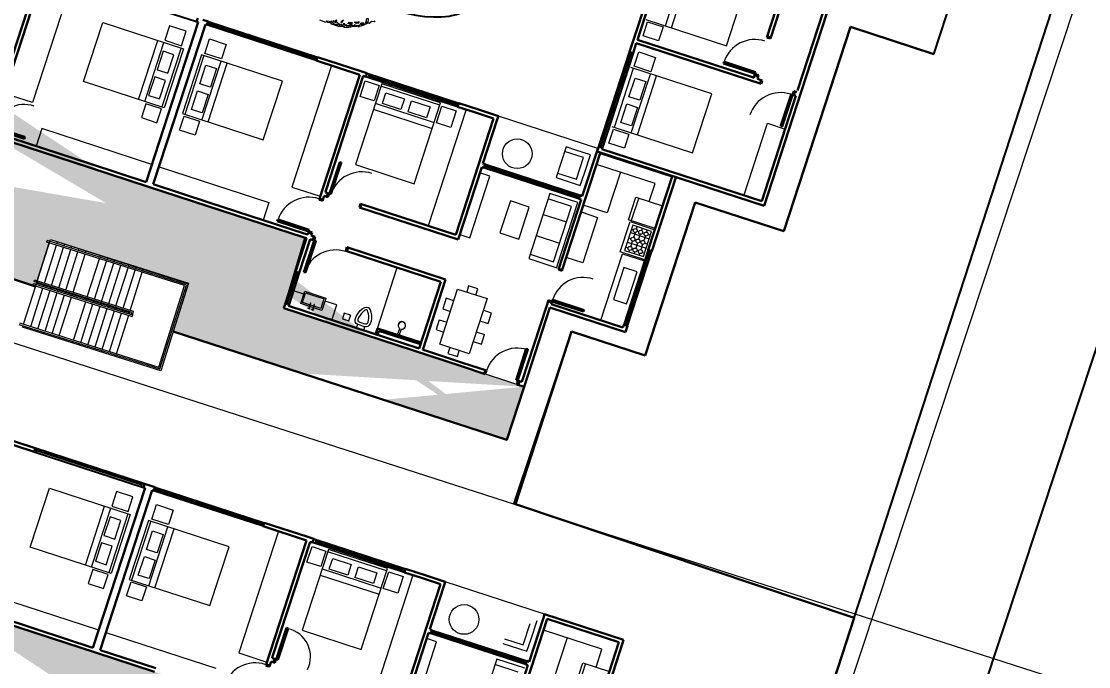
# Model space of a CAD drawing. Header units: metres. Extents: x 329311 to 330425, y 7396637 to 7397287.
# Drawn here: x 329866.6 to 329886.61, y 7397047.93 to 7397060.02 of the extents above; entities that cross this region are included whole.
import ezdxf

# ---------------------------------------------------------------- set-up
doc = ezdxf.new("R2010")
doc.units = ezdxf.units.M
doc.linetypes.add('CACHE2', pattern=[4.7625, 3.175, -1.5875])
doc.layers.get('0').update_dxf_attribs({"lineweight": 18})
for name, color, linetype, lineweight in [('ARBRE', 251, 'Continuous', 13), ('AXES+POTEAUX', 6, 'CACHE2', 13), ('JANELAS', 5, 'Continuous', 25), ('layout', 253, 'Continuous', 13), ('LINHAFINA', 7, 'Continuous', 15), ('LINHAGROSSA', 7, 'Continuous', 30), ('PA6_TERRENO', 6, 'Continuous', 18), ('PA6_TEXTO', 3, 'Continuous', 18), ('pisoexterno_ultrafino', 9, 'Continuous', 30)]:
    doc.layers.add(name, color=color, linetype=linetype, lineweight=lineweight)
doc.layers.add('VEGETAIS', color=3, linetype='Continuous')
doc.styles.add('200 Médio', font='arial.ttf', dxfattribs={"height": 0.75})
doc.styles.add('ARIAL', font='ARIAL', dxfattribs={"height": 0.2})
doc.dimstyles.new('AQ250', dxfattribs={"dimscale": 10, "dimtxt": 0.05, "dimasz": 0.03, "dimexe": 0.03, "dimexo": 0.025, "dimgap": 0.025, "dimtad": 1, "dimzin": 0, "dimdsep": 46, "dimtxsty": 'ARIAL', "dimblk": 'ARCHTICK', "dimcen": 0.09, "dimdle": 0.03, "dimclrt": 7, "dimadec": 0, "dimazin": 0, "dimtfac": 1, "dimtix": 1, "dimtmove": 2, "dimatfit": 3, "dimldrblk": 'OPEN90', "dimfxl": 1, "dimtvp": 1, "dimtolj": 1, "dimtzin": 0, "dimarcsym": 0})
pattern_1 = [(341.96263, (329827.33868, 7397103.38185), (0.0540704, 0.166043), [0.127, -0.047625]), (71.96263, (329827.33868, 7397103.38185), (-0.166043, 0.0540704), [0.127, -0.047625])]

# ---------------------------------------------------------------- blocks, each defined once
blk = doc.blocks.new('_ArchTick')
at = {"color": 0, "linetype": 'ByBlock', "const_width": 0.15}
blk.add_lwpolyline([(-0.5, -0.5), (0.5, 0.5)], dxfattribs=at)
blk = doc.blocks.new('*D12')
at = {"layer": 'Defpoints', "color": 0, "transparency": 16777216}
for p in [(329895.003, 7397086.442), (329868.823, 7397007.376), (329871.096, 7397006.624)]:
    blk.add_point(p, dxfattribs=at)
at = {"layer": 'PA6_TEXTO', "color": 0, "lineweight": -2, "transparency": 16777216}
for p, q in [((329895.241, 7397086.363), (329897.562, 7397085.595)), ((329897.371, 7397085.974), (329871.002, 7397006.339)), ((329869.06, 7397007.298), (329871.381, 7397006.529))]:
    blk.add_line(p, q, dxfattribs=at)
at = {"layer": 'PA6_TEXTO', "color": 0, "lineweight": -2, "transparency": 16777216, "xscale": 0.3, "yscale": 0.3, "zscale": 0.3}
for p, rotation in [((329897.277, 7397085.689), 71.6788444677974), ((329871.096, 7397006.624), 251.6788444677974)]:
    blk.add_blockref('_ArchTick', p, dxfattribs=dict(at, rotation=rotation))
at = {"layer": 'PA6_TEXTO', "color": 7, "transparency": 16777216, "insert": (329883.585, 7397046.355), "char_height": 0.75, "attachment_point": 5, "rotation": 71.6788, "style": '200 Médio'}
blk.add_mtext('\\A1;83.29', dxfattribs=at)
blk = doc.blocks.new('_Open90')
at = {"color": 0, "linetype": 'ByBlock', "lineweight": -2}
for p, q in [((0, 0), (-1, 0)), ((-0.5, 0.5), (0, 0)), ((0, 0), (-0.5, -0.5))]:
    blk.add_line(p, q, dxfattribs=at)
blk = doc.blocks.new('WMF26', base_point=(0, 0))
at = {"color": 85}
for points in [[(10.33, -11.61), (10.23, -11.71), (9.98, -11.71), (9.7, -11.99), (9.53, -11.96), (8.76, -12.37), (8.3, -12.48), (8.06, -12.51), (7.85, -12.48), (7.61, -12.16), (7.53, -12.1), (7.5, -12.13), (7.61, -12.51), (7.4, -12.51), (7.32, -12.45), (6.66, -12.66), (6.21, -12.69), (5.4, -12.51), (5.3, -12.51), (5.3, -12.23), (4.81, -12.2)], [(4.74, -12.2), (4.7, -12.27), (4.7, -12.37), (3.97, -12.2)]]:
    blk.add_lwpolyline(points, dxfattribs=at)
at = {"color": 106}
for points in [[(5.29, -12.08), (5.36, -12.25), (5.6, -12.19), (5.56, -12.05)], [(5.7, -12.09), (5.73, -12.31), (6.06, -12.23), (6.04, -12.26), (6.07, -12.36), (6.67, -12.45), (6.7, -12.46), (6.75, -12.45), (6.75, -12.25), (6.92, -12.43), (7.12, -12.39), (7.08, -12.45), (7.1, -12.55), (7.58, -12.43), (7.7, -12.3), (7.78, -12.44), (7.88, -12.49), (8.05, -12.27), (8.05, -12.47), (8.29, -12.34), (8.52, -12.31), (8.57, -12.3), (8.55, -12.53), (8.28, -12.37), (8.03, -12.51), (7.81, -12.53), (7.64, -12.47), (7.59, -12.48), (7.54, -12.57), (7.43, -12.55), (7.38, -12.56), (7.4, -12.65), (7.37, -12.71), (7.34, -12.69), (7.13, -12.77), (6.91, -12.72), (6.57, -12.54), (6.37, -12.67), (6.2, -12.4), (6.06, -12.44), (6.07, -12.61), (6.01, -12.53), (5.75, -12.53), (5.41, -12.28), (5.15, -12.37), (4.9, -12.38), (4.75, -12.24)], [(5.87, -12.19), (5.73, -12.19), (5.8, -11.95), (5.87, -12.01), (5.87, -12.19), (5.87, -12.19)], [(6.5, -12.19), (6.57, -12.26), (6.46, -12.22), (6.46, -12.05), (6.68, -11.87), (6.5, -12.16), (6.5, -12.19), (6.5, -12.19)], [(7.78, -12.13), (7.63, -12.16), (7.51, -12.36), (7.57, -12.51), (7.63, -12.6), (7.57, -12.66), (7.48, -12.21), (7.36, -12.13), (7.33, -12.13), (7.28, -12.28), (7.25, -12.19), (7.39, -12.07), (7.72, -12.07), (7.78, -12.13), (7.78, -12.13)], [(8.21, -12.12), (8.11, -12.01), (7.93, -12.01), (8.04, -11.98), (8.11, -11.98), (8.15, -11.95), (8.21, -12.05), (8.49, -11.87), (8.49, -11.98), (8.21, -12.12), (8.21, -12.12)], [(8.21, -11.96), (8.38, -12.02), (8.46, -12.07), (8.42, -12.13), (8.41, -12.08), (8.24, -12.1), (8.15, -12.05), (8.21, -11.96), (8.21, -11.96)], [(8.82, -12.01), (8.99, -11.95), (9.08, -12.13), (9.13, -12.12), (9.12, -12.19), (9.07, -12.28), (8.9, -12.1), (8.8, -12.12), (8.73, -12.23), (8.67, -12.2), (8.82, -12.01), (8.82, -12.01)], [(9.45, -12.03), (9.34, -12.03), (9.23, -11.93), (9.34, -11.83), (9.31, -11.89), (9.45, -12.03), (9.45, -12.03)], [(9.38, -11.43), (9.53, -11.43), (9.53, -11.96), (9.32, -11.78), (9.38, -11.43), (9.38, -11.43)]]:
    blk.add_lwpolyline(points, dxfattribs=at)
blk = doc.blocks.new('T2_02')
at = {"xscale": 0.3499999999999943, "yscale": 0.3499999999999943, "zscale": 0.3499999999999943}
blk.add_blockref('WMF26', (-2.24, 1.997), dxfattribs=at)

msp = doc.modelspace()

# ---------------------------------------------------------------- hatches: boundary and pattern name
at = {"layer": 'AXES+POTEAUX'}
h = msp.add_hatch(dxfattribs=at)
h.set_pattern_fill('ANGLE', color=253, scale=0.025)
h.set_pattern_definition(pattern_1)
edge = h.paths.add_edge_path()
edge.add_line((329864.61, 7397055.789), (329863.096, 7397056.284))
edge.add_line((329851.791, 7397059.975), (329866.865, 7397055.053))
edge.add_line((329866.865, 7397055.053), (329867.148, 7397055.933))
edge.add_line((329867.148, 7397055.933), (329869.733, 7397055.115))
edge.add_line((329869.733, 7397055.115), (329869.446, 7397054.208))
edge.add_line((329869.446, 7397054.208), (329875.701, 7397052.171))
edge.add_line((329869.758, 7397056.67), (329868.22, 7397057.171))
edge.add_line((329866.055, 7397057.876), (329865.595, 7397056.573))
edge.add_line((329865.595, 7397056.573), (329853.054, 7397060.656))
edge.add_line((329855.576, 7397058.739), (329854.045, 7397059.239))
edge.add_line((329852.086, 7397060.91), (329851.791, 7397059.975))
edge.add_line((329853.054, 7397060.656), (329853.482, 7397061.97))
edge.add_line((329853.482, 7397061.97), (329834.982, 7397067.965))
edge.add_line((329849.505, 7397061.74), (329852.086, 7397060.91))
edge.add_line((329836.482, 7397067.477), (329851.765, 7397062.529))
edge.add_line((329833.96, 7397065.831), (329849.225, 7397060.871))
edge.add_line((329849.225, 7397060.871), (329849.505, 7397061.74))
edge.add_line((329846.926, 7397061.618), (329836.41, 7397065.035))
edge.add_line((329833.68, 7397064.969), (329833.96, 7397065.831))
edge.add_line((329830.53, 7397065.995), (329833.68, 7397064.969))
edge.add_line((329834.982, 7397067.965), (329839.241, 7397080.982))
edge.add_line((329830.53, 7397066.07), (329827.18, 7397067.162))
edge.add_line((329827.18, 7397067.162), (329831.462, 7397080.309))
edge.add_line((329831.421, 7397080.322), (329834.844, 7397079.208))
edge.add_line((329875.701, 7397052.171), (329876.028, 7397053.175))
edge.add_line((329873.375, 7397052.928), (329871.869, 7397053.422))
edge.add_line((329876.028, 7397053.175), (329871.519, 7397054.644))
edge.add_line((329871.914, 7397055.968), (329866.055, 7397057.876))
edge.add_line((329871.519, 7397054.644), (329871.914, 7397055.968))
edge.add_line((329862.35, 7397057.629), (329860.779, 7397058.141))
edge.add_line((329857.813, 7397059.107), (329856.311, 7397059.596))
h = msp.add_hatch(dxfattribs=at)
h.set_pattern_fill('ANGLE', color=253, scale=0.025)
h.set_pattern_definition(pattern_1)
edge = h.paths.add_edge_path()
edge.add_line((329850.652, 7397051.526), (329866.145, 7397046.453))
edge.add_line((329864.598, 7397047.846), (329852.057, 7397051.93))
edge.add_line((329861.339, 7397048.907), (329859.84, 7397049.395))
edge.add_line((329865.058, 7397049.149), (329864.598, 7397047.846))
edge.add_line((329866.145, 7397046.453), (329866.438, 7397047.364))
edge.add_line((329866.438, 7397047.364), (329869.019, 7397046.534))
edge.add_line((329870.949, 7397047.23), (329865.058, 7397049.149))
edge.add_line((329869.019, 7397046.534), (329868.725, 7397045.606))
edge.add_line((329868.725, 7397045.606), (329874.288, 7397043.801))
edge.add_line((329875.031, 7397044.448), (329870.521, 7397045.917))
edge.add_line((329870.521, 7397045.917), (329870.949, 7397047.23))
edge.add_line((329874.288, 7397043.801), (329873.599, 7397041.688))
edge.add_line((329875.298, 7397041.135), (329875.759, 7397042.549))
edge.add_line((329875.759, 7397042.549), (329876.158, 7397042.419))
edge.add_line((329876.158, 7397042.419), (329876.697, 7397044.139))
edge.add_line((329876.697, 7397044.139), (329876.503, 7397044.166))
edge.add_line((329876.503, 7397044.166), (329875.089, 7397044.626))
edge.add_line((329875.089, 7397044.626), (329875.031, 7397044.448))
edge.add_line((329873.599, 7397041.688), (329875.298, 7397041.135))
edge.add_line((329848.344, 7397053.234), (329850.929, 7397052.403))
edge.add_line((329850.929, 7397052.403), (329850.652, 7397051.526))
edge.add_line((329852.057, 7397051.93), (329852.485, 7397053.243))
edge.add_line((329852.485, 7397053.243), (329832.023, 7397059.878))
edge.add_line((329831.319, 7397057.853), (329848.079, 7397052.395))
edge.add_line((329848.079, 7397052.395), (329848.344, 7397053.234))
edge.add_line((329831.359, 7397057.839), (329832.023, 7397059.864))

# ---------------------------------------------------------------- linework, layer by layer
for centre, radius, start, end in [((329880.353, 7397059.075), 0.606, 71.9626, 161.9626), ((329880.838, 7397058.079), 0.606, 71.9626, 161.9626), ((329866.652, 7397057.857), 0.606, 71.9626, 161.9626), ((329872.982, 7397056.594), 0.606, 71.9626, 161.9626), ((329871.988, 7397056.119), 0.606, 71.9626, 161.9626), ((329872.49, 7397055.131), 0.606, 71.9626, 161.9626), ((329877.136, 7397054.616), 0.606, 71.9626, 161.9626), ((329875.898, 7397053.291), 0.606, 71.9626, 161.9626), ((329871.484, 7397048.116), 0.537, 333.2515, 77.6374), ((329870.985, 7397047.394), 0.606, 71.9626, 161.9626)]:
    msp.add_arc(centre, radius, start, end)
for p, q in [((329851.791, 7397059.975), (329866.865, 7397055.053)), ((329871.914, 7397055.968), (329866.055, 7397057.876)), ((329869.758, 7397056.67), (329868.22, 7397057.171)), ((329866.865, 7397055.053), (329867.148, 7397055.933)), ((329867.148, 7397055.933), (329869.733, 7397055.115)), ((329871.519, 7397054.644), (329871.914, 7397055.968)), ((329869.733, 7397055.115), (329869.446, 7397054.208)), ((329876.028, 7397053.175), (329871.519, 7397054.644)), ((329869.446, 7397054.208), (329875.701, 7397052.171)), ((329873.375, 7397052.928), (329871.869, 7397053.422)), ((329875.701, 7397052.171), (329876.028, 7397053.175))]:
    msp.add_line(p, q, dxfattribs=at)
at = {"layer": 'JANELAS'}
for p, q in [((329867.835, 7397060.683), (329869.885, 7397060.016)), ((329872.129, 7397059.285), (329870.079, 7397059.953)), ((329870.1, 7397060.019), (329872.15, 7397059.352)), ((329870.13, 7397060.01), (329870.109, 7397059.943)), ((329870.119, 7397059.976), (329872.11, 7397059.328)), ((329877.428, 7397057.678), (329878.095, 7397059.728)), ((329872.121, 7397059.361), (329872.099, 7397059.295)), ((329877.471, 7397057.697), (329878.037, 7397059.436)), ((329878.07, 7397059.425), (329877.494, 7397057.656)), ((329874.779, 7397058.422), (329873.058, 7397058.983)), ((329873.08, 7397059.049), (329874.801, 7397058.489)), ((329873.126, 7397059.034), (329873.105, 7397058.967)), ((329873.116, 7397059.001), (329874.763, 7397058.464)), ((329874.774, 7397058.498), (329874.752, 7397058.431)), ((329877.437, 7397057.708), (329877.504, 7397057.686)), ((329875.296, 7397057.342), (329877.077, 7397056.762)), ((329875.323, 7397057.333), (329875.301, 7397057.266)), ((329875.664, 7397057.185), (329875.312, 7397057.299)), ((329877.055, 7397056.694), (329875.274, 7397057.274)), ((329875.675, 7397057.218), (329875.653, 7397057.151)), ((329875.674, 7397057.144), (329875.696, 7397057.211)), ((329876.394, 7397056.947), (329875.685, 7397057.178)), ((329876.405, 7397056.98), (329876.383, 7397056.913)), ((329876.44, 7397056.969), (329876.418, 7397056.902)), ((329877.032, 7397056.739), (329876.429, 7397056.935)), ((329877.043, 7397056.773), (329877.021, 7397056.705)), ((329878.353, 7397055.737), (329877.897, 7397054.336)), ((329877.936, 7397054.343), (329878.378, 7397055.7)), ((329877.964, 7397054.315), (329878.42, 7397055.715)), ((329878.345, 7397055.711), (329878.411, 7397055.689)), ((329871.551, 7397054.743), (329871.742, 7397055.33)), ((329871.589, 7397054.746), (329871.769, 7397055.298)), ((329871.809, 7397055.308), (329871.618, 7397054.721)), ((329871.736, 7397055.309), (329871.802, 7397055.287)), ((329871.556, 7397054.757), (329871.622, 7397054.735)), ((329877.903, 7397054.354), (329877.969, 7397054.332)), ((329866.838, 7397051.957), (329868.888, 7397051.289)), ((329868.91, 7397051.356), (329866.86, 7397052.023)), ((329866.887, 7397052.014), (329866.866, 7397051.948)), ((329868.852, 7397051.338), (329866.876, 7397051.981)), ((329868.863, 7397051.371), (329868.841, 7397051.304)), ((329869.103, 7397051.293), (329871.153, 7397050.625)), ((329871.131, 7397050.559), (329869.081, 7397051.226)), ((329869.133, 7397051.283), (329869.111, 7397051.216)), ((329869.122, 7397051.25), (329871.113, 7397050.601)), ((329871.123, 7397050.635), (329871.102, 7397050.568)), ((329872.082, 7397050.323), (329873.803, 7397049.762)), ((329872.129, 7397050.307), (329872.107, 7397050.241)), ((329873.782, 7397049.695), (329872.061, 7397050.256)), ((329872.118, 7397050.274), (329873.765, 7397049.738)), ((329873.776, 7397049.771), (329873.755, 7397049.704)), ((329876.057, 7397047.968), (329874.277, 7397048.548)), ((329874.299, 7397048.615), (329876.079, 7397048.035)), ((329874.325, 7397048.606), (329874.304, 7397048.539)), ((329874.667, 7397048.458), (329874.314, 7397048.573)), ((329874.678, 7397048.492), (329874.656, 7397048.424)), ((329874.677, 7397048.417), (329874.699, 7397048.485)), ((329875.397, 7397048.22), (329874.688, 7397048.451)), ((329875.408, 7397048.254), (329875.386, 7397048.186)), ((329875.443, 7397048.242), (329875.421, 7397048.175)), ((329876.034, 7397048.013), (329875.432, 7397048.209)), ((329876.045, 7397048.046), (329876.023, 7397047.979))]:
    msp.add_line(p, q, dxfattribs=at)
at = {"layer": 'layout'}
for p, q in [((329878.676, 7397059.939), (329879.036, 7397061.044)), ((329878.789, 7397059.902), (329879.149, 7397061.007)), ((329867.549, 7397060.776), (329866.807, 7397058.499)), ((329879.824, 7397059.565), (329880.183, 7397060.67)), ((329867.764, 7397058.896), (329868.124, 7397060.001)), ((329868.124, 7397060.001), (329869.638, 7397059.508)), ((329878.31, 7397060.058), (329879.824, 7397059.565)), ((329868.798, 7397058.559), (329869.158, 7397059.664)), ((329868.912, 7397058.522), (329869.271, 7397059.627)), ((329869.595, 7397059.522), (329869.235, 7397058.417)), ((329869.638, 7397059.508), (329869.278, 7397058.403)), ((329869.259, 7397059.46), (329869.146, 7397059.112)), ((329869.46, 7397059.395), (329869.259, 7397059.46)), ((329869.347, 7397059.047), (329869.46, 7397059.395)), ((329869.98, 7397059.396), (329869.62, 7397058.292)), ((329870.023, 7397059.382), (329869.663, 7397058.278)), ((329871.493, 7397058.903), (329869.98, 7397059.396)), ((329869.146, 7397059.112), (329869.171, 7397059.105)), ((329869.171, 7397059.105), (329869.347, 7397059.047)), ((329869.943, 7397058.853), (329870.056, 7397059.201)), ((329869.986, 7397058.172), (329870.346, 7397059.277)), ((329870.056, 7397059.201), (329870.258, 7397059.135)), ((329870.1, 7397058.135), (329870.459, 7397059.24)), ((329870.258, 7397059.135), (329870.144, 7397058.787)), ((329872.415, 7397059.192), (329871.673, 7397056.914)), ((329878.073, 7397059.139), (329877.713, 7397058.034)), ((329879.544, 7397058.66), (329878.03, 7397059.153)), ((329869.278, 7397058.403), (329867.764, 7397058.896)), ((329869.1, 7397058.979), (329868.986, 7397058.631)), ((329869.301, 7397058.914), (329869.1, 7397058.979)), ((329869.188, 7397058.566), (329869.301, 7397058.914)), ((329871.134, 7397057.799), (329871.493, 7397058.903)), ((329877.993, 7397058.609), (329878.107, 7397058.957)), ((329878.036, 7397057.929), (329878.396, 7397059.034)), ((329878.107, 7397058.957), (329878.308, 7397058.892)), ((329878.15, 7397057.892), (329878.509, 7397058.997)), ((329878.308, 7397058.892), (329878.194, 7397058.544)), ((329869.789, 7397058.37), (329869.902, 7397058.718)), ((329869.902, 7397058.718), (329870.103, 7397058.652)), ((329870.12, 7397058.795), (329869.943, 7397058.853)), ((329870.144, 7397058.787), (329870.12, 7397058.795)), ((329873.356, 7397058.852), (329872.863, 7397057.338)), ((329874.446, 7397058.45), (329873.342, 7397058.809)), ((329874.46, 7397058.493), (329873.356, 7397058.852)), ((329866.807, 7397058.499), (329866.278, 7397058.671)), ((329868.986, 7397058.631), (329869.011, 7397058.623)), ((329869.011, 7397058.623), (329869.188, 7397058.566)), ((329870.103, 7397058.652), (329869.99, 7397058.304)), ((329873.368, 7397058.482), (329873.377, 7397058.507)), ((329873.377, 7397058.507), (329873.434, 7397058.683)), ((329873.434, 7397058.683), (329873.782, 7397058.57)), ((329873.782, 7397058.57), (329873.716, 7397058.369)), ((329873.86, 7397058.353), (329873.917, 7397058.529)), ((329873.917, 7397058.529), (329874.265, 7397058.416)), ((329873.967, 7397056.979), (329874.46, 7397058.493)), ((329878.17, 7397058.552), (329877.993, 7397058.609)), ((329878.194, 7397058.544), (329878.17, 7397058.552)), ((329879.184, 7397057.555), (329879.544, 7397058.66)), ((329869.62, 7397058.292), (329871.134, 7397057.799)), ((329869.965, 7397058.313), (329869.789, 7397058.37)), ((329869.99, 7397058.304), (329869.965, 7397058.313)), ((329873.199, 7397058.373), (329874.304, 7397058.013)), ((329873.236, 7397058.486), (329874.341, 7397058.126)), ((329873.716, 7397058.369), (329873.368, 7397058.482)), ((329873.851, 7397058.328), (329873.86, 7397058.353)), ((329874.199, 7397058.214), (329873.851, 7397058.328)), ((329874.265, 7397058.416), (329874.199, 7397058.214)), ((329874.939, 7397058.37), (329874.228, 7397056.189)), ((329877.839, 7397058.127), (329877.952, 7397058.474)), ((329877.952, 7397058.474), (329878.153, 7397058.409)), ((329878.153, 7397058.409), (329878.04, 7397058.061)), ((329878.015, 7397058.069), (329877.839, 7397058.127)), ((329880.147, 7397056.749), (329880.591, 7397058.111)), ((329880.591, 7397058.111), (329880.921, 7397058.003)), ((329866.986, 7397058.012), (329866.878, 7397057.681)), ((329869.047, 7397057.34), (329866.986, 7397058.012)), ((329877.67, 7397058.048), (329879.184, 7397057.555)), ((329878.04, 7397058.061), (329878.015, 7397058.069)), ((329876.814, 7397057.668), (329876.626, 7397057.092)), ((329877.137, 7397057.467), (329876.785, 7397057.581)), ((329876.996, 7397057.609), (329876.814, 7397057.668)), ((329877.269, 7397057.52), (329876.996, 7397057.609)), ((329877.158, 7397057.177), (329877.269, 7397057.52)), ((329869.181, 7397057.297), (329871.242, 7397056.626)), ((329872.863, 7397057.338), (329873.967, 7397056.979)), ((329877.006, 7397057.064), (329877.137, 7397057.467)), ((329878.483, 7397056.984), (329877.385, 7397057.341)), ((329875.006, 7397055.964), (329875.383, 7397057.122)), ((329875.383, 7397057.122), (329875.197, 7397057.183)), ((329876.626, 7397057.092), (329877.077, 7397056.945)), ((329876.654, 7397057.178), (329877.006, 7397057.064)), ((329877.077, 7397056.945), (329877.158, 7397057.177)), ((329877.831, 7397057.196), (329877.582, 7397056.431)), ((329871.673, 7397056.914), (329872.202, 7397056.742)), ((329878.373, 7397056.648), (329878.483, 7397056.984)), ((329876.51, 7397056.797), (329876.112, 7397055.574)), ((329876.913, 7397056.553), (329876.477, 7397056.695)), ((329877.035, 7397056.627), (329876.51, 7397056.797)), ((329877.985, 7397056.303), (329878.123, 7397056.729)), ((329878.175, 7397056.712), (329878.036, 7397056.286)), ((329878.123, 7397056.729), (329878.623, 7397056.566)), ((329871.242, 7397056.626), (329871.134, 7397056.295)), ((329875.769, 7397056.655), (329875.574, 7397056.055)), ((329876.124, 7397056.54), (329875.769, 7397056.655)), ((329875.947, 7397055.994), (329876.124, 7397056.54)), ((329876.576, 7397055.515), (329876.913, 7397056.553)), ((329876.655, 7397055.461), (329877.035, 7397056.627)), ((329877.582, 7397056.431), (329877.136, 7397056.576)), ((329878.623, 7397056.566), (329878.484, 7397056.14)), ((329876.382, 7397056.404), (329876.819, 7397056.262)), ((329877.094, 7397056.449), (329877.404, 7397056.348)), ((329877.404, 7397056.348), (329877.127, 7397055.496)), ((329878.484, 7397056.14), (329877.985, 7397056.303)), ((329877.828, 7397055.703), (329878.012, 7397056.268)), ((329878.065, 7397056.199), (329877.911, 7397055.729)), ((329878.012, 7397056.268), (329878.477, 7397056.117)), ((329878.042, 7397056.128), (329878.076, 7397056.117)), ((329878.417, 7397056.085), (329878.065, 7397056.199)), ((329878.134, 7397056.128), (329878.148, 7397056.172)), ((329878.146, 7397056.094), (329878.178, 7397056.084)), ((329878.241, 7397056.142), (329878.228, 7397056.102)), ((329878.477, 7397056.117), (329878.293, 7397055.552)), ((329878.336, 7397056.111), (329878.323, 7397056.071)), ((329874.82, 7397056.024), (329875.006, 7397055.964)), ((329875.574, 7397056.055), (329875.929, 7397055.94)), ((329875.929, 7397055.94), (329875.947, 7397055.994)), ((329876.253, 7397056.007), (329876.69, 7397055.865)), ((329877.988, 7397055.964), (329878.031, 7397055.95)), ((329878.02, 7397056.063), (329878.372, 7397055.948)), ((329878.027, 7397055.801), (329878.06, 7397055.902)), ((329878.083, 7397055.972), (329878.113, 7397056.063)), ((329878.102, 7397055.927), (329878.126, 7397055.919)), ((329878.205, 7397056.032), (329878.174, 7397055.938)), ((329878.196, 7397055.896), (329878.218, 7397055.889)), ((329878.249, 7397056.061), (329878.281, 7397056.05)), ((329878.263, 7397055.614), (329878.417, 7397056.085)), ((329878.3, 7397056.001), (329878.27, 7397055.91)), ((329878.352, 7397056.028), (329878.394, 7397056.014)), ((329878.293, 7397055.552), (329877.828, 7397055.703)), ((329877.911, 7397055.729), (329878.263, 7397055.614)), ((329877.932, 7397055.792), (329877.976, 7397055.778)), ((329877.962, 7397055.883), (329878.314, 7397055.768)), ((329877.995, 7397055.702), (329878.004, 7397055.73)), ((329878.047, 7397055.755), (329878.071, 7397055.747)), ((329878.096, 7397055.699), (329878.087, 7397055.671)), ((329878.151, 7397055.867), (329878.119, 7397055.77)), ((329878.142, 7397055.724), (329878.17, 7397055.715)), ((329878.247, 7397055.84), (329878.215, 7397055.742)), ((329878.24, 7397055.692), (329878.284, 7397055.677)), ((329878.288, 7397055.866), (329878.34, 7397055.849)), ((329876.112, 7397055.574), (329876.638, 7397055.403)), ((329876.139, 7397055.658), (329876.576, 7397055.515)), ((329877.127, 7397055.496), (329876.817, 7397055.597)), ((329877.465, 7397054.419), (329877.872, 7397055.666)), ((329877.872, 7397055.666), (329877.872, 7397055.666)), ((329877.872, 7397055.666), (329878.286, 7397055.531)), ((329878.192, 7397055.671), (329878.182, 7397055.641)), ((329873.278, 7397054.266), (329873.649, 7397055.406)), ((329876.638, 7397055.403), (329876.655, 7397055.461)), ((329877.899, 7397055.406), (329877.704, 7397054.807)), ((329878.147, 7397055.325), (329877.899, 7397055.406)), ((329877.991, 7397054.844), (329878.147, 7397055.325)), ((329871.699, 7397054.972), (329871.607, 7397054.688)), ((329871.895, 7397054.909), (329871.699, 7397054.972)), ((329871.837, 7397054.732), (329871.912, 7397054.964)), ((329871.912, 7397054.964), (329872.31, 7397054.834)), ((329874.444, 7397053.973), (329874.78, 7397055.005)), ((329874.78, 7397055.005), (329875.332, 7397054.825)), ((329874.986, 7397055.062), (329874.95, 7397054.949)), ((329875.158, 7397055.006), (329874.986, 7397055.062)), ((329875.122, 7397054.893), (329875.158, 7397055.006)), ((329872.234, 7397054.603), (329871.837, 7397054.732)), ((329872.02, 7397054.742), (329871.988, 7397054.643)), ((329871.993, 7397054.642), (329872.025, 7397054.74)), ((329872.025, 7397054.74), (329872.02, 7397054.742)), ((329872.089, 7397054.717), (329872.058, 7397054.62)), ((329872.063, 7397054.618), (329872.095, 7397054.715)), ((329872.095, 7397054.715), (329872.089, 7397054.717)), ((329872.306, 7397054.825), (329872.234, 7397054.603)), ((329872.515, 7397054.707), (329872.291, 7397054.78)), ((329872.31, 7397054.834), (329872.306, 7397054.825)), ((329872.422, 7397054.423), (329872.515, 7397054.707)), ((329874.566, 7397054.832), (329874.501, 7397054.633)), ((329874.708, 7397054.786), (329874.566, 7397054.832)), ((329875.332, 7397054.825), (329874.995, 7397053.788)), ((329877.704, 7397054.807), (329877.947, 7397054.728)), ((329877.947, 7397054.728), (329877.991, 7397054.844)), ((329871.976, 7397054.637), (329871.982, 7397054.656)), ((329872, 7397054.63), (329871.976, 7397054.637)), ((329871.982, 7397054.653), (329872.005, 7397054.645)), ((329871.988, 7397054.643), (329871.993, 7397054.641)), ((329872.005, 7397054.647), (329872, 7397054.63)), ((329872.047, 7397054.613), (329872.053, 7397054.632)), ((329872.071, 7397054.605), (329872.047, 7397054.613)), ((329872.053, 7397054.632), (329872.078, 7397054.624)), ((329872.058, 7397054.62), (329872.063, 7397054.618)), ((329872.078, 7397054.624), (329872.071, 7397054.605)), ((329872.653, 7397054.552), (329872.619, 7397054.447)), ((329872.773, 7397054.513), (329872.653, 7397054.552)), ((329872.738, 7397054.408), (329872.776, 7397054.522)), ((329874.501, 7397054.633), (329874.643, 7397054.587)), ((329875.417, 7397054.555), (329875.261, 7397054.606)), ((329875.352, 7397054.356), (329875.417, 7397054.555)), ((329872.619, 7397054.447), (329872.738, 7397054.408)), ((329872.886, 7397054.275), (329872.909, 7397054.345)), ((329873.02, 7397054.231), (329873.042, 7397054.3)), ((329874.434, 7397054.429), (329874.375, 7397054.246)), ((329874.434, 7397054.429), (329874.577, 7397054.382)), ((329875.196, 7397054.407), (329875.352, 7397054.356)), ((329873.654, 7397054.144), (329873.694, 7397054.268)), ((329873.686, 7397054.133), (329873.726, 7397054.256)), ((329874.375, 7397054.246), (329874.517, 7397054.199)), ((329875.129, 7397054.202), (329875.285, 7397054.151)), ((329875.226, 7397053.969), (329875.285, 7397054.151)), ((329874.995, 7397053.788), (329874.444, 7397053.973)), ((329874.631, 7397053.91), (329874.595, 7397053.799)), ((329875.07, 7397054.019), (329875.226, 7397053.969)), ((329874.595, 7397053.799), (329874.775, 7397053.741)), ((329874.775, 7397053.741), (329874.811, 7397053.85)), ((329866.767, 7397050.169), (329867.126, 7397051.274)), ((329867.126, 7397051.274), (329868.64, 7397050.781)), ((329867.801, 7397049.833), (329868.161, 7397050.937)), ((329867.914, 7397049.796), (329868.274, 7397050.9)), ((329868.262, 7397050.734), (329868.148, 7397050.386)), ((329868.597, 7397050.795), (329868.238, 7397049.69)), ((329868.463, 7397050.668), (329868.262, 7397050.734)), ((329868.64, 7397050.781), (329868.281, 7397049.676)), ((329868.35, 7397050.32), (329868.463, 7397050.668)), ((329868.982, 7397050.67), (329868.623, 7397049.565)), ((329869.025, 7397050.656), (329868.665, 7397049.551)), ((329870.496, 7397050.177), (329868.982, 7397050.67)), ((329868.989, 7397049.446), (329869.348, 7397050.55)), ((329869.102, 7397049.409), (329869.462, 7397050.513)), ((329868.148, 7397050.386), (329868.173, 7397050.378)), ((329868.173, 7397050.378), (329868.35, 7397050.32)), ((329868.946, 7397050.126), (329869.059, 7397050.474)), ((329869.059, 7397050.474), (329869.26, 7397050.408)), ((329869.26, 7397050.408), (329869.147, 7397050.06)), ((329871.418, 7397050.465), (329870.676, 7397048.187)), ((329868.281, 7397049.676), (329866.767, 7397050.169)), ((329868.102, 7397050.252), (329867.989, 7397049.904)), ((329868.303, 7397050.187), (329868.102, 7397050.252)), ((329868.19, 7397049.839), (329868.303, 7397050.187)), ((329869.122, 7397050.069), (329868.946, 7397050.126)), ((329870.136, 7397049.072), (329870.496, 7397050.177)), ((329872.358, 7397050.126), (329871.865, 7397048.612)), ((329873.463, 7397049.766), (329872.358, 7397050.126)), ((329867.989, 7397049.904), (329868.014, 7397049.897)), ((329868.014, 7397049.897), (329868.19, 7397049.839)), ((329868.791, 7397049.643), (329868.905, 7397049.991)), ((329868.905, 7397049.991), (329869.106, 7397049.926)), ((329869.106, 7397049.926), (329868.993, 7397049.578)), ((329869.147, 7397050.06), (329869.122, 7397050.069)), ((329873.449, 7397049.723), (329872.344, 7397050.083)), ((329872.379, 7397049.78), (329872.437, 7397049.957)), ((329872.437, 7397049.957), (329872.785, 7397049.844)), ((329872.239, 7397049.759), (329873.344, 7397049.4)), ((329872.371, 7397049.756), (329872.379, 7397049.78)), ((329872.719, 7397049.642), (329872.371, 7397049.756)), ((329872.785, 7397049.844), (329872.719, 7397049.642)), ((329872.862, 7397049.626), (329872.92, 7397049.802)), ((329872.92, 7397049.802), (329873.267, 7397049.689)), ((329872.97, 7397048.252), (329873.463, 7397049.766)), ((329873.267, 7397049.689), (329873.202, 7397049.488)), ((329868.623, 7397049.565), (329870.136, 7397049.072)), ((329868.968, 7397049.586), (329868.791, 7397049.643)), ((329868.993, 7397049.578), (329868.968, 7397049.586)), ((329872.202, 7397049.646), (329873.307, 7397049.286)), ((329872.854, 7397049.601), (329872.862, 7397049.626)), ((329873.202, 7397049.488), (329872.854, 7397049.601)), ((329873.942, 7397049.643), (329873.231, 7397047.462)), ((329868.05, 7397048.614), (329865.988, 7397049.285)), ((329876.008, 7397048.337), (329876.14, 7397048.74)), ((329876.16, 7397048.451), (329876.272, 7397048.793)), ((329868.183, 7397048.57), (329870.245, 7397047.899)), ((329871.865, 7397048.612), (329872.97, 7397048.252)), ((329877.485, 7397048.257), (329876.388, 7397048.615)), ((329874.008, 7397047.237), (329874.386, 7397048.396)), ((329874.386, 7397048.396), (329874.2, 7397048.456)), ((329875.628, 7397048.365), (329876.08, 7397048.218)), ((329875.657, 7397048.452), (329876.008, 7397048.337)), ((329876.08, 7397048.218), (329876.16, 7397048.451)), ((329876.834, 7397048.469), (329876.585, 7397047.704)), ((329870.676, 7397048.187), (329871.205, 7397048.015)), ((329877.376, 7397047.921), (329877.485, 7397048.257)), ((329875.513, 7397048.071), (329875.115, 7397046.848)), ((329875.916, 7397047.826), (329875.479, 7397047.968)), ((329876.037, 7397047.9), (329875.513, 7397048.071)), ((329876.987, 7397047.576), (329877.126, 7397048.002)), ((329877.177, 7397047.986), (329877.039, 7397047.56)), ((329877.126, 7397048.002), (329877.626, 7397047.84))]:
    msp.add_line(p, q, dxfattribs=at)
for points in [[(329869.378, 7397059.936), (329869.29, 7397059.666), (329869.602, 7397059.564), (329869.69, 7397059.835)], [(329878.632, 7397059.917), (329878.547, 7397059.655), (329878.257, 7397059.749), (329878.343, 7397060.011)], [(329870.442, 7397059.59), (329870.354, 7397059.32), (329870.042, 7397059.421), (329870.13, 7397059.691)], [(329878.492, 7397059.346), (329878.404, 7397059.076), (329878.092, 7397059.178), (329878.18, 7397059.448)], [(329873.214, 7397058.53), (329872.952, 7397058.615), (329873.047, 7397058.905), (329873.309, 7397058.82)], [(329868.934, 7397058.478), (329868.849, 7397058.217), (329869.138, 7397058.122), (329869.224, 7397058.384)], [(329874.654, 7397058.031), (329874.384, 7397058.119), (329874.485, 7397058.43), (329874.755, 7397058.342)], [(329869.942, 7397058.15), (329869.857, 7397057.888), (329869.567, 7397057.983), (329869.653, 7397058.244)], [(329877.992, 7397057.907), (329877.907, 7397057.645), (329877.617, 7397057.739), (329877.703, 7397058.001)], [(329872.213, 7397054.639), (329871.869, 7397054.751), (329871.928, 7397054.932), (329872.272, 7397054.82)], [(329868.381, 7397051.21), (329868.293, 7397050.939), (329868.604, 7397050.838), (329868.692, 7397051.108)], [(329869.444, 7397050.863), (329869.356, 7397050.593), (329869.045, 7397050.694), (329869.133, 7397050.965)], [(329872.217, 7397049.803), (329871.955, 7397049.889), (329872.049, 7397050.178), (329872.311, 7397050.093)], [(329867.937, 7397049.752), (329867.852, 7397049.49), (329868.141, 7397049.396), (329868.226, 7397049.658)], [(329873.657, 7397049.304), (329873.386, 7397049.392), (329873.488, 7397049.704), (329873.758, 7397049.616)], [(329868.945, 7397049.424), (329868.859, 7397049.162), (329868.57, 7397049.256), (329868.655, 7397049.518)]]:
    msp.add_lwpolyline(points, close=True, dxfattribs=at)
for centre, radius in [((329875.898, 7397057.54), 0.278), ((329878.109, 7397056.1), 0.0373), ((329878.212, 7397056.068), 0.0373), ((329878.067, 7397055.938), 0.0373), ((329878.16, 7397055.904), 0.0373), ((329878.253, 7397055.877), 0.0373), ((329878.315, 7397056.035), 0.0373), ((329878.012, 7397055.767), 0.0373), ((329878.107, 7397055.735), 0.0373), ((329878.206, 7397055.706), 0.0373), ((329874.901, 7397048.813), 0.278)]:
    msp.add_circle(centre, radius, dxfattribs=at)
for centre, radius, start, end in [((329873.735, 7397054.325), 0.0699, 263.1793, 234.4715), ((329873.734, 7397054.32), 0.0679, 262.4517, 232.8382)]:
    msp.add_arc(centre, radius, start, end, dxfattribs=at)
msp.add_spline([(329872.909, 7397054.345), (329872.88, 7397054.359), (329873.08, 7397054.667), (329873.117, 7397054.319), (329872.88, 7397054.359)], degree=3, dxfattribs=at)
msp.add_open_spline([(329872.908, 7397054.402), (329872.907, 7397054.404), (329872.904, 7397054.416), (329872.921, 7397054.475), (329872.959, 7397054.535), (329873.015, 7397054.588), (329873.031, 7397054.6), (329873.057, 7397054.615), (329873.067, 7397054.617), (329873.074, 7397054.617), (329873.073, 7397054.617), (329873.083, 7397054.608), (329873.092, 7397054.595), (329873.113, 7397054.534), (329873.117, 7397054.47), (329873.105, 7397054.401), (329873.099, 7397054.383), (329873.087, 7397054.36), (329873.082, 7397054.356), (329873.072, 7397054.35), (329873.061, 7397054.348), (329873.009, 7397054.356), (329872.959, 7397054.378), (329872.908, 7397054.402)], degree=3, knots=[0.006653, 0.006653, 0.006653, 0.006653, 0.101555, 0.101555, 0.286179, 0.286179, 0.356381, 0.356381, 0.426582, 0.426582, 0.496783, 0.496783, 0.584163, 0.584163, 0.765346, 0.765346, 0.841931, 0.841931, 0.918517, 0.918517, 1.019343, 1.019343, 1.191805, 1.191805, 1.191805, 1.191805], dxfattribs=at)
at = {"layer": 'LINHAFINA'}
for p, q in [((329877.408, 7397057.64), (329875.544, 7397058.247)), ((329867.074, 7397055.885), (329867.083, 7397055.912)), ((329869.694, 7397055.086), (329867.083, 7397055.912)), ((329867.132, 7397055.897), (329867.144, 7397055.934)), ((329867.144, 7397055.934), (329869.729, 7397055.103)), ((329867.266, 7397055.854), (329867.278, 7397055.892)), ((329866.897, 7397055.156), (329867.123, 7397055.87)), ((329867.031, 7397055.113), (329867.257, 7397055.827)), ((329869.659, 7397055.068), (329867.074, 7397055.885)), ((329867.166, 7397055.071), (329867.391, 7397055.785)), ((329867.3, 7397055.028), (329867.526, 7397055.743)), ((329867.4, 7397055.812), (329867.412, 7397055.849)), ((329867.434, 7397054.986), (329867.66, 7397055.7)), ((329867.534, 7397055.769), (329867.545, 7397055.805)), ((329867.668, 7397055.727), (329867.679, 7397055.762)), ((329867.802, 7397055.685), (329867.813, 7397055.719)), ((329898.235, 7397043.768, -171.175), (329861.565, 7397055.565)), ((329867.568, 7397054.944), (329867.794, 7397055.658)), ((329867.836, 7397054.859), (329868.062, 7397055.573)), ((329867.97, 7397054.816), (329868.196, 7397055.53)), ((329868.071, 7397055.6), (329868.081, 7397055.633)), ((329868.104, 7397054.774), (329868.33, 7397055.488)), ((329868.205, 7397055.557), (329868.215, 7397055.59)), ((329868.339, 7397055.515), (329868.349, 7397055.547)), ((329868.473, 7397055.472), (329868.485, 7397055.51)), ((329868.238, 7397054.731), (329868.464, 7397055.446)), ((329868.373, 7397054.689), (329868.599, 7397055.403)), ((329868.507, 7397054.647), (329868.733, 7397055.361)), ((329868.607, 7397055.43), (329868.617, 7397055.46)), ((329868.641, 7397054.604), (329868.867, 7397055.318)), ((329868.741, 7397055.388), (329868.751, 7397055.417)), ((329868.875, 7397055.345), (329868.884, 7397055.374)), ((329866.82, 7397055.08), (329866.828, 7397055.106)), ((329866.828, 7397055.106), (329868.657, 7397054.528)), ((329866.839, 7397055.145), (329866.848, 7397055.171)), ((329868.669, 7397054.566), (329866.839, 7397055.145)), ((329868.704, 7397054.584), (329866.848, 7397055.171)), ((329866.877, 7397055.091), (329866.889, 7397055.129)), ((329868.627, 7397054.56), (329866.883, 7397055.112)), ((329867.011, 7397055.049), (329867.023, 7397055.086)), ((329869.729, 7397055.103), (329869.213, 7397053.47)), ((329866.641, 7397054.344), (329866.868, 7397055.064)), ((329866.775, 7397054.302), (329867.002, 7397055.022)), ((329866.82, 7397055.08), (329868.675, 7397054.492)), ((329866.909, 7397054.259), (329867.137, 7397054.979)), ((329867.043, 7397054.217), (329867.271, 7397054.937)), ((329867.145, 7397055.006), (329867.157, 7397055.044)), ((329867.177, 7397054.174), (329867.405, 7397054.894)), ((329867.279, 7397054.964), (329867.291, 7397055.002)), ((329867.413, 7397054.921), (329867.425, 7397054.959)), ((329867.547, 7397054.879), (329867.559, 7397054.917)), ((329869.176, 7397053.542), (329869.659, 7397055.068)), ((329869.195, 7397053.507), (329869.694, 7397055.086)), ((329867.311, 7397054.132), (329867.539, 7397054.852)), ((329867.579, 7397054.047), (329867.807, 7397054.767)), ((329867.713, 7397054.005), (329867.941, 7397054.725)), ((329867.816, 7397054.794), (329867.828, 7397054.832)), ((329867.95, 7397054.752), (329867.962, 7397054.789)), ((329868.084, 7397054.709), (329868.096, 7397054.747)), ((329868.218, 7397054.667), (329868.23, 7397054.705)), ((329867.848, 7397053.962), (329868.075, 7397054.682)), ((329867.982, 7397053.92), (329868.21, 7397054.64)), ((329868.116, 7397053.877), (329868.344, 7397054.597)), ((329868.25, 7397053.835), (329868.478, 7397054.555)), ((329868.352, 7397054.624), (329868.364, 7397054.662)), ((329868.384, 7397053.793), (329868.612, 7397054.513)), ((329868.486, 7397054.582), (329868.498, 7397054.62)), ((329868.62, 7397054.539), (329868.632, 7397054.577)), ((329868.657, 7397054.528), (329868.669, 7397054.566)), ((329868.684, 7397054.519), (329868.675, 7397054.492)), ((329868.684, 7397054.519), (329868.696, 7397054.557)), ((329868.696, 7397054.557), (329868.704, 7397054.584)), ((329866.554, 7397054.342), (329869.195, 7397053.507)), ((329866.562, 7397054.369), (329869.176, 7397053.542)), ((329866.623, 7397054.29), (329866.632, 7397054.317)), ((329869.213, 7397053.47), (329866.623, 7397054.29)), ((329866.757, 7397054.247), (329866.766, 7397054.275)), ((329866.892, 7397054.205), (329866.9, 7397054.232)), ((329867.026, 7397054.162), (329867.034, 7397054.19)), ((329867.16, 7397054.12), (329867.169, 7397054.148)), ((329867.294, 7397054.077), (329867.303, 7397054.105)), ((329867.562, 7397053.993), (329867.571, 7397054.02)), ((329867.696, 7397053.95), (329867.705, 7397053.978)), ((329867.83, 7397053.908), (329867.839, 7397053.935)), ((329867.964, 7397053.865), (329867.973, 7397053.893)), ((329868.099, 7397053.823), (329868.107, 7397053.851)), ((329868.233, 7397053.78), (329868.241, 7397053.808)), ((329868.367, 7397053.738), (329868.376, 7397053.766)), ((329876.411, 7397048.913), (329874.546, 7397049.52))]:
    msp.add_line(p, q, dxfattribs=at)
at = {"layer": 'LINHAGROSSA'}
for p, q in [((329881.11, 7397061.349), (329880.579, 7397059.718)), ((329881.225, 7397061.476), (329880.645, 7397059.697)), ((329866.953, 7397060.97), (329866.252, 7397058.816)), ((329867.02, 7397060.949), (329866.258, 7397058.607)), ((329878.426, 7397060.516), (329878.152, 7397059.676)), ((329881.155, 7397058.722), (329881.737, 7397060.509)), ((329878.337, 7397060.471), (329878.072, 7397059.656)), ((329881.222, 7397058.7), (329881.803, 7397060.487)), ((329869.915, 7397060.006), (329868.94, 7397057.01)), ((329870.049, 7397059.963), (329869.073, 7397056.967)), ((329869.885, 7397060.016), (329869.907, 7397060.082)), ((329869.885, 7397060.016), (329869.915, 7397060.006)), ((329870.1, 7397060.019), (329870.004, 7397060.051)), ((329870.079, 7397059.953), (329870.049, 7397059.963)), ((329870.079, 7397059.953), (329870.1, 7397060.019)), ((329878.095, 7397059.728), (329878.004, 7397059.447)), ((329878.162, 7397059.706), (329878.152, 7397059.676)), ((329880.645, 7397059.697), (329880.579, 7397059.718)), ((329880.651, 7397059.716), (329880.585, 7397059.737)), ((329878.07, 7397059.425), (329878.13, 7397059.609)), ((329878.13, 7397059.609), (329880.472, 7397058.847)), ((329878.152, 7397059.676), (329880.307, 7397058.974)), ((329853.338, 7397059.486), (329866.865, 7397055.053)), ((329872.15, 7397059.352), (329872.129, 7397059.285)), ((329872.966, 7397059.086), (329872.15, 7397059.352)), ((329878.004, 7397059.447), (329878.07, 7397059.425)), ((329872.944, 7397059.02), (329872.129, 7397059.285)), ((329879.765, 7397059.233), (329880.358, 7397059.04)), ((329879.776, 7397059.263), (329879.766, 7397059.233)), ((329879.782, 7397059.261), (329879.776, 7397059.263)), ((329880.368, 7397059.071), (329879.782, 7397059.261)), ((329872.944, 7397059.02), (329872.181, 7397056.678)), ((329873.01, 7397058.998), (329872.309, 7397056.843)), ((329873.08, 7397059.049), (329872.966, 7397059.086)), ((329873.058, 7397058.983), (329873.01, 7397058.998)), ((329873.058, 7397058.983), (329873.08, 7397059.049)), ((329880.307, 7397058.974), (329880.333, 7397058.965)), ((329880.355, 7397059.033), (329880.333, 7397058.965)), ((329880.349, 7397059.012), (329880.415, 7397058.99)), ((329880.355, 7397059.033), (329880.422, 7397059.011)), ((329880.358, 7397059.04), (329880.368, 7397059.071)), ((329880.422, 7397059.011), (329880.4, 7397058.944)), ((329880.4, 7397058.944), (329880.493, 7397058.913)), ((329880.451, 7397058.853), (329880.473, 7397058.92)), ((329880.482, 7397058.88), (329880.493, 7397058.913)), ((329880.482, 7397058.88), (329880.472, 7397058.847)), ((329880.526, 7397056.563), (329881.222, 7397058.7)), ((329881.061, 7397058.644), (329881.082, 7397058.71)), ((329881.082, 7397058.71), (329881.141, 7397058.691)), ((329881.082, 7397058.637), (329881.104, 7397058.704)), ((329880.481, 7397056.651), (329881.123, 7397058.624)), ((329881.031, 7397058.653), (329880.84, 7397058.067)), ((329880.868, 7397058.051), (329881.061, 7397058.643)), ((329881.061, 7397058.643), (329881.031, 7397058.653)), ((329881.061, 7397058.644), (329881.123, 7397058.624)), ((329874.801, 7397058.489), (329874.779, 7397058.422)), ((329875.099, 7397058.318), (329874.779, 7397058.422)), ((329875.187, 7397058.363), (329874.801, 7397058.489)), ((329875.455, 7397058.202), (329875.099, 7397058.318)), ((329875.544, 7397058.247), (329875.187, 7397058.363)), ((329875.455, 7397058.202), (329874.745, 7397056.02)), ((329875.522, 7397058.18), (329875.253, 7397057.356)), ((329875.522, 7397058.18), (329875.544, 7397058.247)), ((329866.658, 7397057.821), (329866.065, 7397058.014)), ((329866.075, 7397058.045), (329866.661, 7397057.854)), ((329867.896, 7397057.35), (329866.109, 7397057.932)), ((329880.84, 7397058.067), (329880.838, 7397058.062)), ((329880.838, 7397058.062), (329880.869, 7397058.052)), ((329867.874, 7397057.283), (329866.087, 7397057.865)), ((329866.667, 7397057.852), (329866.657, 7397057.822)), ((329866.661, 7397057.854), (329866.667, 7397057.852)), ((329876.735, 7397055.347), (329877.453, 7397057.551)), ((329877.118, 7397056.748), (329877.387, 7397057.573)), ((329877.387, 7397057.573), (329877.408, 7397057.64)), ((329877.428, 7397057.678), (329877.396, 7397057.582)), ((329877.396, 7397057.582), (329880.526, 7397056.563)), ((329877.494, 7397057.656), (329877.428, 7397057.678)), ((329878.801, 7397057.112), (329877.453, 7397057.551)), ((329877.494, 7397057.656), (329877.485, 7397057.626)), ((329877.485, 7397057.626), (329880.481, 7397056.651)), ((329868.94, 7397057.01), (329867.896, 7397057.35)), ((329872.568, 7397057.384), (329872.375, 7397056.792)), ((329872.405, 7397056.782), (329872.596, 7397057.368)), ((329872.598, 7397057.374), (329872.567, 7397057.383)), ((329872.596, 7397057.368), (329872.598, 7397057.374)), ((329875.232, 7397057.288), (329874.79, 7397055.932)), ((329875.232, 7397057.288), (329875.274, 7397057.274)), ((329875.253, 7397057.356), (329875.296, 7397057.342)), ((329875.296, 7397057.342), (329875.274, 7397057.274)), ((329868.985, 7397056.922), (329867.874, 7397057.283)), ((329878.801, 7397057.112), (329878.353, 7397055.737)), ((329878.869, 7397057.094), (329878.42, 7397055.715)), ((329868.985, 7397056.922), (329870.095, 7397056.56)), ((329869.073, 7397056.967), (329870.117, 7397056.627)), ((329872.188, 7397056.699), (329872.255, 7397056.677)), ((329872.278, 7397056.75), (329872.248, 7397056.657)), ((329872.346, 7397056.728), (329872.278, 7397056.75)), ((329872.309, 7397056.843), (329872.3, 7397056.816)), ((329872.368, 7397056.794), (329872.3, 7397056.816)), ((329872.346, 7397056.801), (329872.325, 7397056.735)), ((329872.368, 7397056.794), (329872.346, 7397056.728)), ((329872.375, 7397056.792), (329872.405, 7397056.782)), ((329877.077, 7397056.762), (329877.055, 7397056.694)), ((329877.055, 7397056.694), (329877.096, 7397056.681)), ((329877.077, 7397056.762), (329877.118, 7397056.748)), ((329870.095, 7397056.56), (329871.882, 7397055.978)), ((329870.117, 7397056.627), (329871.904, 7397056.045)), ((329872.215, 7397056.667), (329872.181, 7397056.678)), ((329872.215, 7397056.667), (329872.248, 7397056.657)), ((329872.939, 7397056.535), (329872.961, 7397056.601)), ((329874.79, 7397055.932), (329872.939, 7397056.535)), ((329872.958, 7397056.528), (329872.98, 7397056.595)), ((329874.745, 7397056.02), (329872.961, 7397056.601)), ((329876.669, 7397055.368), (329877.096, 7397056.681)), ((329871.406, 7397056.309), (329871.396, 7397056.278)), ((329871.412, 7397056.307), (329871.406, 7397056.309)), ((329871.998, 7397056.116), (329871.412, 7397056.307)), ((329871.395, 7397056.279), (329871.988, 7397056.086)), ((329871.988, 7397056.086), (329871.998, 7397056.116)), ((329871.947, 7397055.957), (329871.742, 7397055.33)), ((329872.014, 7397055.939), (329871.809, 7397055.308)), ((329871.882, 7397055.978), (329871.947, 7397055.957)), ((329872.091, 7397055.916), (329871.898, 7397055.324)), ((329871.904, 7397056.045), (329871.968, 7397056.024)), ((329871.928, 7397055.314), (329872.119, 7397055.9)), ((329871.988, 7397056.086), (329871.968, 7397056.024)), ((329871.981, 7397056.065), (329872.048, 7397056.043)), ((329871.988, 7397056.086), (329872.055, 7397056.064)), ((329872.014, 7397055.939), (329872.089, 7397055.915)), ((329872.055, 7397056.064), (329872.036, 7397056.006)), ((329872.036, 7397056.006), (329872.11, 7397055.981)), ((329872.084, 7397055.99), (329872.063, 7397055.923)), ((329872.11, 7397055.981), (329872.089, 7397055.915)), ((329872.121, 7397055.905), (329872.09, 7397055.915)), ((329872.119, 7397055.9), (329872.121, 7397055.905)), ((329872.681, 7397055.722), (329872.703, 7397055.788)), ((329872.681, 7397055.722), (329874.467, 7397055.14)), ((329872.703, 7397055.788), (329874.555, 7397055.185)), ((329872.704, 7397055.714), (329872.726, 7397055.781)), ((329878.353, 7397055.737), (329878.42, 7397055.715)), ((329871.809, 7397055.308), (329871.742, 7397055.33)), ((329871.776, 7397055.319), (329871.776, 7397055.32)), ((329871.898, 7397055.324), (329871.928, 7397055.314)), ((329876.702, 7397055.357), (329876.669, 7397055.368)), ((329876.74, 7397055.36), (329876.673, 7397055.382)), ((329876.702, 7397055.357), (329876.702, 7397055.357)), ((329876.702, 7397055.357), (329876.735, 7397055.347)), ((329874.467, 7397055.14), (329874.06, 7397053.89)), ((329874.555, 7397055.185), (329874.126, 7397053.868)), ((329871.551, 7397054.743), (329871.519, 7397054.644)), ((329871.551, 7397054.743), (329871.618, 7397054.721)), ((329871.618, 7397054.721), (329871.607, 7397054.688)), ((329871.607, 7397054.688), (329874.06, 7397053.89)), ((329876.444, 7397054.678), (329876.482, 7397054.795)), ((329876.542, 7397054.754), (329876.476, 7397054.776)), ((329876.549, 7397054.773), (329876.482, 7397054.795)), ((329876.532, 7397054.723), (329876.549, 7397054.773)), ((329877.88, 7397054.284), (329876.532, 7397054.723)), ((329876.549, 7397054.773), (329877.141, 7397054.581)), ((329876.56, 7397054.804), (329876.55, 7397054.773)), ((329876.565, 7397054.802), (329876.56, 7397054.804)), ((329877.151, 7397054.611), (329876.565, 7397054.802)), ((329871.519, 7397054.644), (329874.851, 7397053.558)), ((329876.444, 7397054.678), (329875.983, 7397053.263)), ((329876.511, 7397054.656), (329876.028, 7397053.175)), ((329877.925, 7397054.195), (329876.511, 7397054.656)), ((329877.141, 7397054.581), (329877.151, 7397054.611)), ((329877.897, 7397054.336), (329877.88, 7397054.284)), ((329877.897, 7397054.336), (329877.964, 7397054.315)), ((329877.964, 7397054.315), (329877.925, 7397054.195)), ((329869.446, 7397054.208), (329875.703, 7397052.178)), ((329873.242, 7397054.156), (329873.278, 7397054.266)), ((329873.278, 7397054.266), (329874.096, 7397054)), ((329873.278, 7397054.144), (329873.304, 7397054.223)), ((329873.304, 7397054.223), (329874.085, 7397053.969)), ((329876.068, 7397053.888), (329875.875, 7397053.296)), ((329876.098, 7397053.877), (329876.067, 7397053.887)), ((329874.126, 7397053.868), (329874.197, 7397053.845)), ((329874.197, 7397053.845), (329874.873, 7397053.625)), ((329875.905, 7397053.286), (329876.096, 7397053.872)), ((329876.096, 7397053.872), (329876.098, 7397053.877)), ((329874.851, 7397053.558), (329875.299, 7397053.412)), ((329874.873, 7397053.625), (329875.321, 7397053.479)), ((329875.3, 7397053.486), (329875.278, 7397053.419)), ((329875.31, 7397053.446), (329875.299, 7397053.412)), ((329875.31, 7397053.446), (329875.321, 7397053.479)), ((329875.875, 7397053.296), (329875.905, 7397053.286)), ((329875.914, 7397053.286), (329875.892, 7397053.219)), ((329875.914, 7397053.286), (329875.983, 7397053.263)), ((329876.028, 7397053.175), (329875.703, 7397052.178)), ((329875.892, 7397053.219), (329876.028, 7397053.175)), ((329875.941, 7397053.277), (329875.919, 7397053.211)), ((329866.044, 7397052.289), (329866.86, 7397052.023)), ((329866.023, 7397052.222), (329866.838, 7397051.957)), ((329866.86, 7397052.023), (329866.838, 7397051.957)), ((329868.888, 7397051.289), (329868.91, 7397051.356)), ((329868.888, 7397051.289), (329868.918, 7397051.279)), ((329868.91, 7397051.356), (329869.006, 7397051.324)), ((329869.103, 7397051.293), (329869.006, 7397051.324)), ((329869.081, 7397051.226), (329869.103, 7397051.293)), ((329868.918, 7397051.279), (329867.942, 7397048.283)), ((329869.051, 7397051.236), (329868.076, 7397048.24)), ((329869.081, 7397051.226), (329869.051, 7397051.236)), ((329871.153, 7397050.625), (329871.131, 7397050.559)), ((329871.946, 7397050.293), (329871.131, 7397050.559)), ((329871.968, 7397050.36), (329871.153, 7397050.625)), ((329871.946, 7397050.293), (329871.184, 7397047.952)), ((329872.082, 7397050.323), (329871.968, 7397050.36)), ((329872.061, 7397050.256), (329872.082, 7397050.323)), ((329872.013, 7397050.271), (329871.311, 7397048.117)), ((329872.061, 7397050.256), (329872.013, 7397050.271)), ((329873.803, 7397049.762), (329873.782, 7397049.695)), ((329874.101, 7397049.591), (329873.782, 7397049.695)), ((329874.19, 7397049.636), (329873.803, 7397049.762)), ((329874.458, 7397049.475), (329874.101, 7397049.591)), ((329874.546, 7397049.52), (329874.19, 7397049.636)), ((329874.525, 7397049.453), (329874.546, 7397049.52)), ((329874.458, 7397049.475), (329873.748, 7397047.294)), ((329874.525, 7397049.453), (329874.256, 7397048.629)), ((329866.877, 7397048.557), (329865.09, 7397049.138)), ((329866.898, 7397048.623), (329865.111, 7397049.205)), ((329876.389, 7397048.846), (329876.411, 7397048.913)), ((329876.411, 7397048.913), (329877.891, 7397048.431)), ((329875.738, 7397046.62), (329876.456, 7397048.825)), ((329876.121, 7397048.022), (329876.389, 7397048.846)), ((329877.804, 7397048.386), (329876.456, 7397048.825)), ((329867.987, 7397048.195), (329866.877, 7397048.557)), ((329867.942, 7397048.283), (329866.898, 7397048.623)), ((329871.57, 7397048.658), (329871.377, 7397048.065)), ((329871.408, 7397048.055), (329871.599, 7397048.641)), ((329871.601, 7397048.647), (329871.57, 7397048.657)), ((329871.599, 7397048.641), (329871.601, 7397048.647)), ((329874.234, 7397048.561), (329873.793, 7397047.205)), ((329874.234, 7397048.561), (329874.277, 7397048.548)), ((329874.256, 7397048.629), (329874.299, 7397048.615)), ((329874.299, 7397048.615), (329874.277, 7397048.548)), ((329877.804, 7397048.386), (329877.356, 7397047.01)), ((329877.871, 7397048.368), (329877.422, 7397046.989)), ((329877.891, 7397048.431), (329877.871, 7397048.368)), ((329867.987, 7397048.195), (329869.098, 7397047.833)), ((329868.076, 7397048.24), (329869.12, 7397047.9)), ((329871.311, 7397048.117), (329871.303, 7397048.09)), ((329871.37, 7397048.068), (329871.303, 7397048.09)), ((329871.217, 7397047.941), (329871.184, 7397047.952)), ((329871.191, 7397047.972), (329871.257, 7397047.95)), ((329871.217, 7397047.941), (329871.251, 7397047.93)), ((329871.281, 7397048.023), (329871.251, 7397047.93)), ((329871.349, 7397048.001), (329871.281, 7397048.023)), ((329871.349, 7397048.075), (329871.327, 7397048.008)), ((329871.37, 7397048.068), (329871.349, 7397048.001)), ((329871.377, 7397048.065), (329871.408, 7397048.055)), ((329875.671, 7397046.642), (329876.099, 7397047.954)), ((329876.079, 7397048.035), (329876.057, 7397047.968)), ((329876.057, 7397047.968), (329876.099, 7397047.954)), ((329876.079, 7397048.035), (329876.121, 7397048.022))]:
    msp.add_line(p, q, dxfattribs=at)
at = {"layer": 'PA6_TERRENO'}
msp.add_lwpolyline([(329810.442, 7397026.388), (329835.233, 7397102.453), (329895.003, 7397086.442), (329868.823, 7397007.376)], close=True, dxfattribs=at)
at = {"layer": 'pisoexterno_ultrafino'}
for p, q in [((329882.145, 7397059.916), (329880.898, 7397056.087)), ((329883.71, 7397059.406), (329882.145, 7397059.916)), ((329879.234, 7397056.629), (329878.298, 7397053.757)), ((329880.898, 7397056.087), (329879.234, 7397056.629)), ((329876.915, 7397054.207), (329875.863, 7397050.976)), ((329878.298, 7397053.757), (329876.915, 7397054.207)), ((329882.215, 7397048.841), (329875.863, 7397050.976)), ((329872.013, 7397017.512), (329882.215, 7397048.841))]:
    msp.add_line(p, q, dxfattribs=at)
at = {"layer": 'VEGETAIS'}
for p, q in [((329882.215, 7397048.841), (329889.472, 7397071.124)), ((329883.71, 7397059.406), (329885.222, 7397064.05)), ((329882.145, 7397059.916), (329880.898, 7397056.087)), ((329883.71, 7397059.406), (329882.145, 7397059.916)), ((329879.234, 7397056.629), (329878.298, 7397053.757)), ((329880.898, 7397056.087), (329879.234, 7397056.629)), ((329876.915, 7397054.207), (329875.832, 7397050.987)), ((329878.298, 7397053.757), (329876.915, 7397054.207)), ((329875.863, 7397050.976), (329882.215, 7397048.841))]:
    msp.add_line(p, q, dxfattribs=at)
msp.add_spline([(329860.33, 7397065.475), (329865.091, 7397067.332), (329868.508, 7397064.653), (329872.655, 7397066.554), (329875.259, 7397060.529), (329869.159, 7397062.352), (329860.33, 7397065.475)], degree=3, dxfattribs=at)

# ---------------------------------------------------------------- block references
at = {"layer": 'ARBRE', "xscale": 0.4621142716754235, "yscale": 0.4621142716754235, "zscale": 0.4621142716754235, "rotation": 354.0121026411171}
msp.add_blockref('T2_02', (329872.697, 7397061.045), dxfattribs=at)

# ---------------------------------------------------------------- dimensions: what is measured, and where the dimension line sits
at = {"layer": 'PA6_TEXTO'}
dim = msp.add_aligned_dim(p1=(329895.003, 7397086.442), p2=(329868.823, 7397007.376), distance=2.395, dimstyle='AQ250', override={"dimtxsty": '200 Médio'}, dxfattribs=at)
dim.commit()
dim.dimension.update_dxf_attribs({"geometry": '*D12', "text_midpoint": (329883.585, 7397046.355)})

doc.saveas('drawing.dxf')
